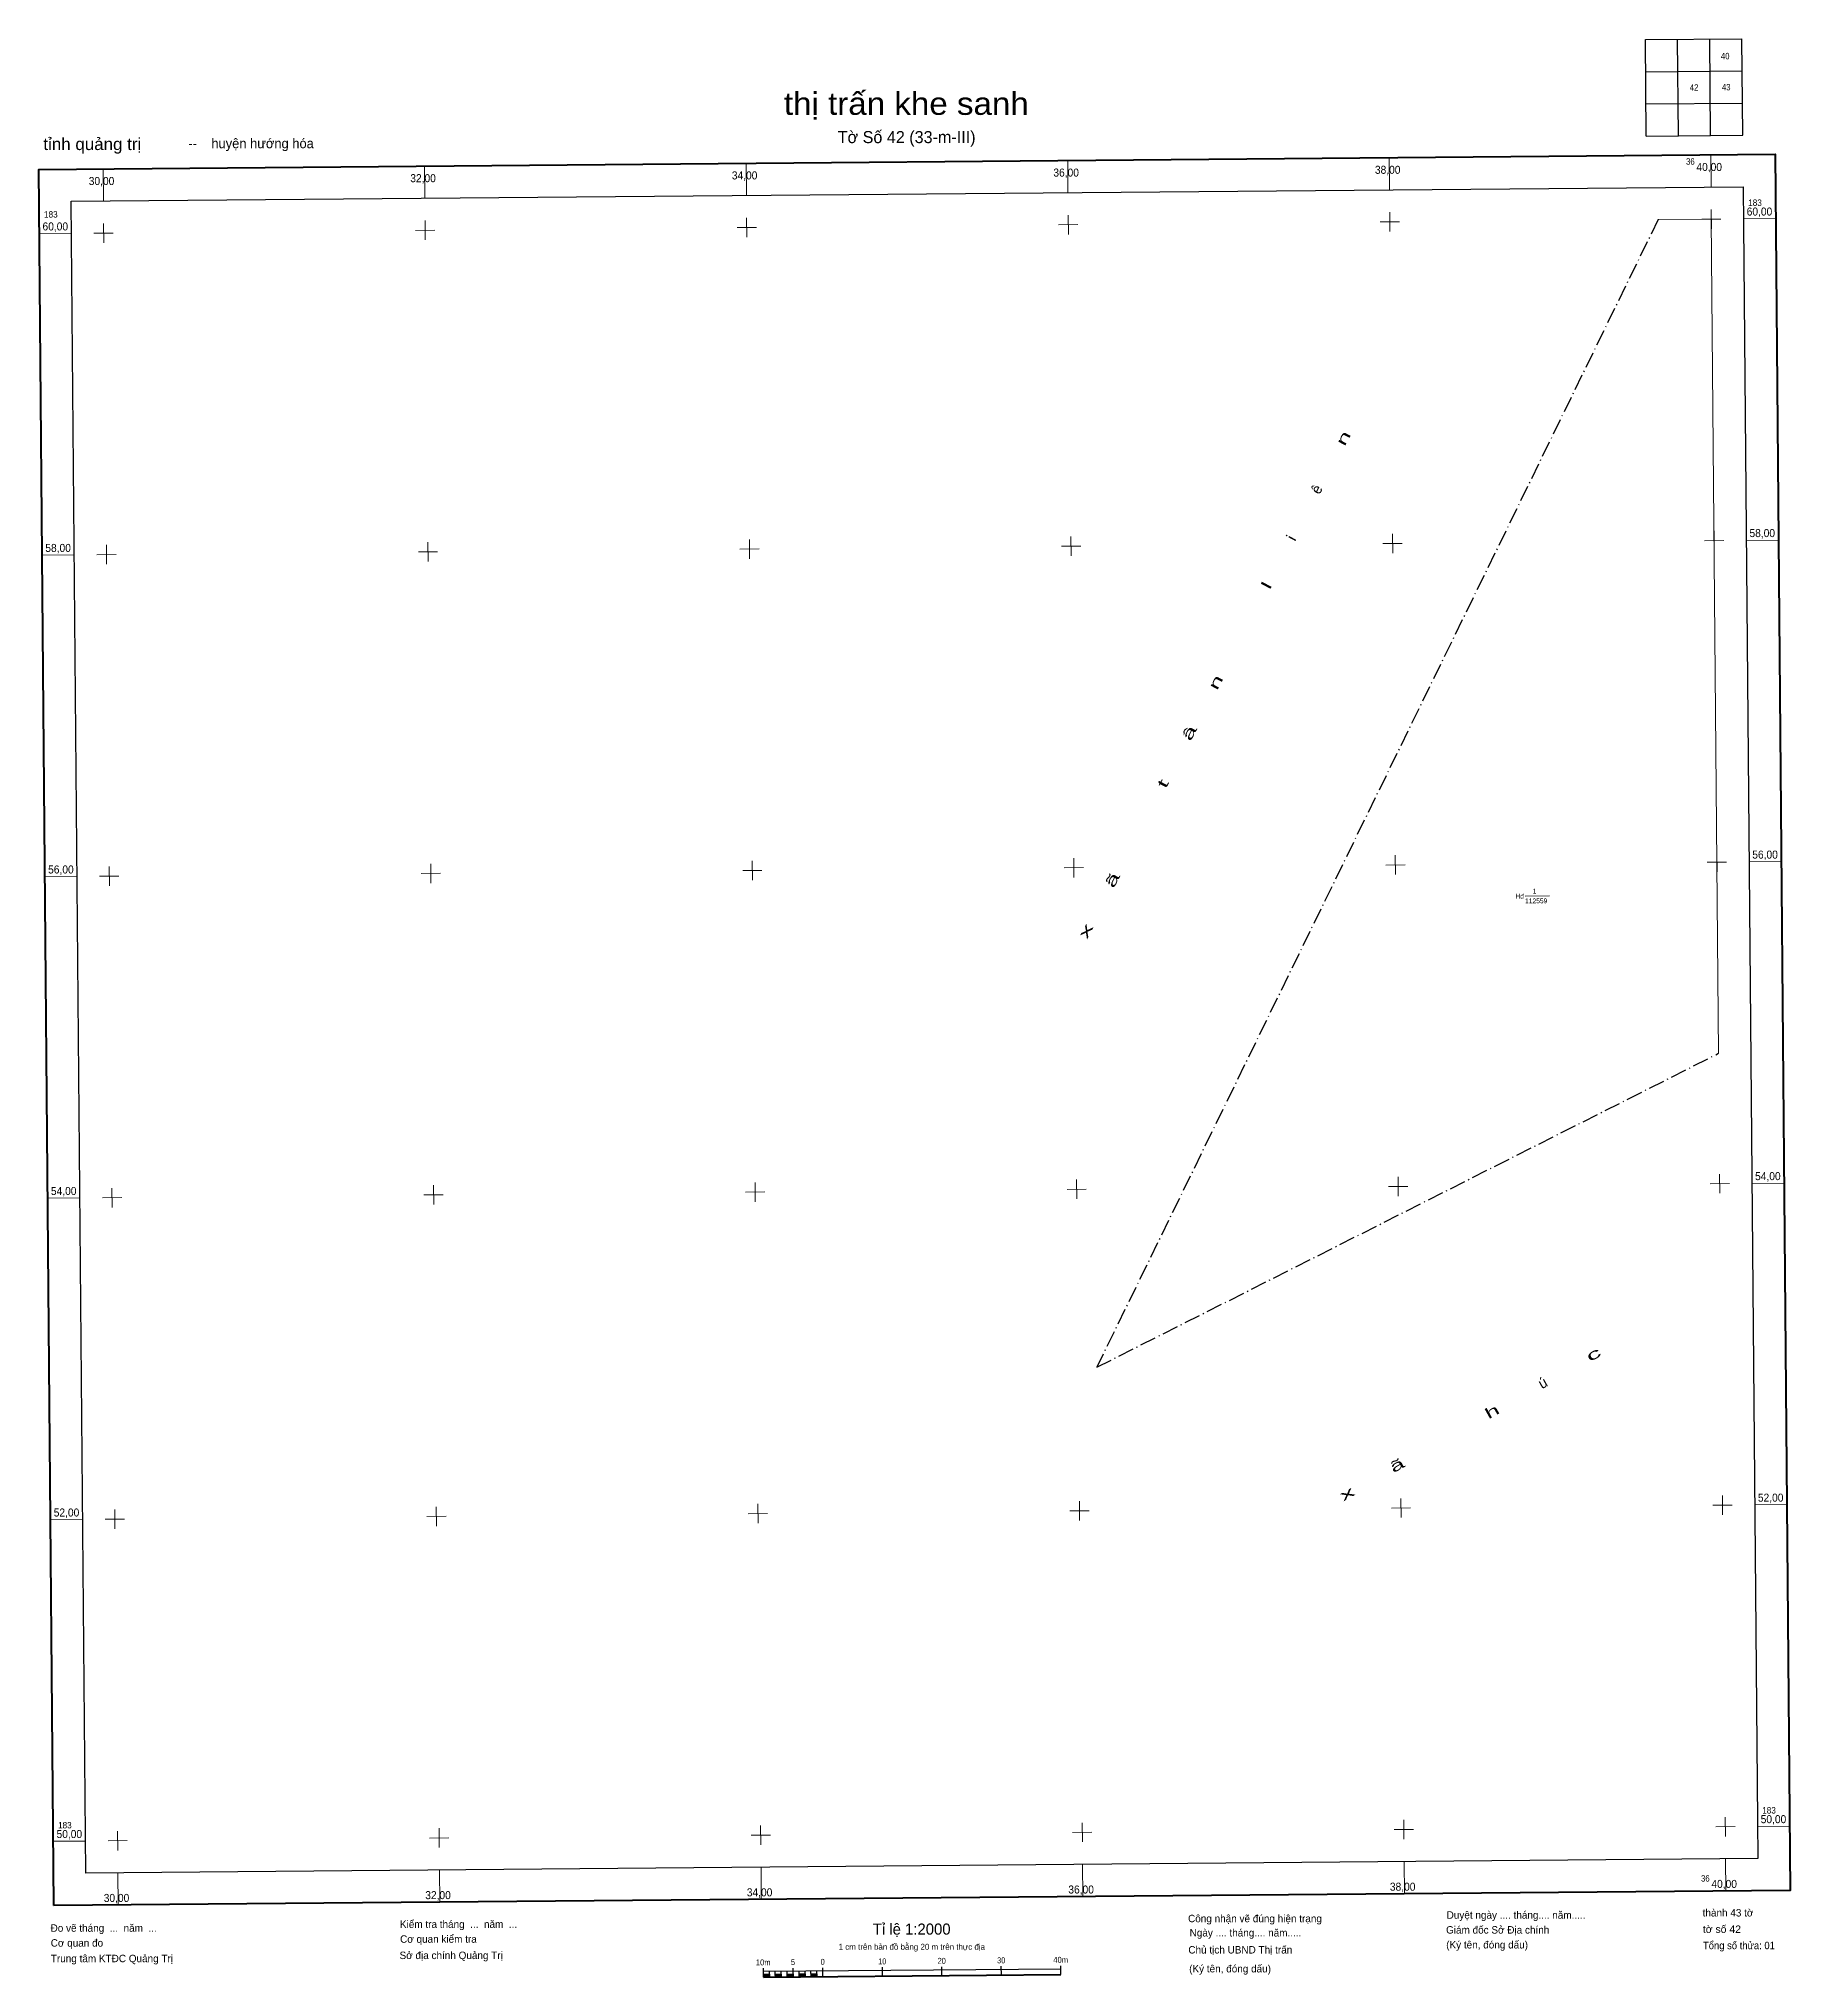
# Model space of a CAD drawing. Header units: metres. Extents: x 549555 to 550644, y 1834399 to 1835604.
import ezdxf
from ezdxf.enums import TextEntityAlignment as Align

# ---------------------------------------------------------------- set-up
doc = ezdxf.new("R2010")
doc.units = ezdxf.units.M
doc.header["$LTSCALE"] = 2
doc.linetypes.add('DOT_DASHED', pattern=[7.7, 5, -1.2, 0.3, -1.2])
for name, color, linetype, lineweight in [('10', 7, 'DOT_DASHED', 25), ('13', 7, 'Continuous', 13), ('62', 7, 'Continuous', 13)]:
    doc.layers.add(name, color=color, linetype=linetype, lineweight=lineweight)

msp = doc.modelspace()

# ---------------------------------------------------------------- hatches: boundary and pattern name
at = {"layer": '62'}
for points in [[(550005.25, 1834398.55), (550005.24, 1834400.4), (550008.94, 1834400.43), (550008.95, 1834398.58)], [(550012.65, 1834398.62), (550012.63, 1834400.47), (550016.33, 1834400.5), (550016.35, 1834398.65)], [(550020.05, 1834398.68), (550020.03, 1834400.53), (550023.73, 1834400.56), (550023.75, 1834398.71)], [(550027.45, 1834398.75), (550027.43, 1834400.6), (550031.13, 1834400.63), (550031.14, 1834398.78)], [(550034.84, 1834398.81), (550034.83, 1834400.66), (550038.53, 1834400.69), (550038.54, 1834398.84)]]:
    msp.add_hatch(color=256, dxfattribs=at).paths.add_polyline_path(points)

# ---------------------------------------------------------------- linework, layer by layer
at = {"layer": '10'}
msp.add_lwpolyline([(550561.57, 1835491.54), (550212.48, 1834777.82), (550599.18, 1834973.07)], dxfattribs=at)
at = {"layer": '10', "linetype": 'Continuous', "lineweight": 13}
msp.add_lwpolyline([(550561.57, 1835491.54), (550594.65, 1835491.82), (550599.18, 1834973.07)], dxfattribs=at)
at = {"layer": '13'}
msp.add_line((550478.8, 1835070.87), (550494.1, 1835071), dxfattribs=at)
at = {"layer": '62', "lineweight": 25}
for p, q in [((550553.69, 1835603.44), (550613.67, 1835603.96)), ((550554.21, 1835543.46), (550553.69, 1835603.44)), ((550574.2, 1835543.63), (550573.68, 1835603.61)), ((550594.2, 1835543.81), (550593.67, 1835603.79)), ((550553.86, 1835583.45), (550613.84, 1835583.97)), ((550554.04, 1835563.45), (550614.02, 1835563.98)), ((550116.22, 1834399.52), (550116.17, 1834405.07)), ((550153.21, 1834399.84), (550153.16, 1834405.39)), ((550190.19, 1834400.16), (550190.15, 1834405.71)), ((550005.25, 1834398.55), (550005.21, 1834404.1)), ((550005.22, 1834402.25), (550190.16, 1834403.86)), ((550005.25, 1834398.55), (550005.22, 1834402.25)), ((550008.95, 1834398.58), (550008.92, 1834402.28)), ((550012.65, 1834398.62), (550012.62, 1834402.32)), ((550016.35, 1834398.65), (550016.32, 1834402.35)), ((550020.05, 1834398.68), (550020.02, 1834402.38)), ((550023.75, 1834398.71), (550023.7, 1834404.26)), ((550023.75, 1834398.71), (550023.72, 1834402.41)), ((550027.45, 1834398.75), (550027.41, 1834402.44)), ((550031.14, 1834398.78), (550031.11, 1834402.48)), ((550034.84, 1834398.81), (550034.81, 1834402.51)), ((550038.54, 1834398.84), (550038.51, 1834402.54)), ((550042.24, 1834398.87), (550042.19, 1834404.42)), ((550079.23, 1834399.2), (550079.18, 1834404.75))]:
    msp.add_line(p, q, dxfattribs=at)
at = {"layer": '62'}
for p, q in [((549994.67, 1835506.58), (549994.5, 1835526.58)), ((550194.61, 1835508.33), (550194.43, 1835528.32)), ((550394.54, 1835510.07), (550394.37, 1835530.07)), ((550594.48, 1835511.82), (550594.3, 1835531.81)), ((549594.8, 1835503.1), (549594.63, 1835523.09)), ((549794.74, 1835504.84), (549794.56, 1835524.83)), ((549794.96, 1835478.85), (549794.86, 1835490.85)), ((549994.9, 1835480.59), (549994.79, 1835492.59)), ((550194.83, 1835482.34), (550194.73, 1835494.33)), ((550388.72, 1835490.03), (550400.71, 1835490.13)), ((550394.77, 1835484.08), (550394.66, 1835496.08)), ((550588.65, 1835491.77), (550600.65, 1835491.88)), ((550594.7, 1835485.83), (550594.6, 1835497.82)), ((550614.64, 1835492), (550634.64, 1835492.17)), ((549554.99, 1835482.75), (549574.98, 1835482.93)), ((549588.98, 1835483.05), (549600.97, 1835483.16)), ((549595.03, 1835477.1), (549594.92, 1835489.1)), ((549788.91, 1835484.79), (549800.91, 1835484.9)), ((549988.85, 1835486.54), (550000.84, 1835486.64)), ((550188.78, 1835488.28), (550200.78, 1835488.39)), ((550596.45, 1835285.89), (550596.34, 1835297.89)), ((549596.77, 1835277.17), (549596.67, 1835289.17)), ((549790.66, 1835284.86), (549802.65, 1835284.96)), ((549796.71, 1835278.91), (549796.6, 1835290.91)), ((549990.59, 1835286.6), (550002.59, 1835286.71)), ((549996.64, 1835280.66), (549996.54, 1835292.65)), ((550190.53, 1835288.35), (550202.52, 1835288.45)), ((550196.58, 1835282.4), (550196.47, 1835294.4)), ((550390.46, 1835290.09), (550402.46, 1835290.2)), ((550396.51, 1835284.15), (550396.41, 1835296.14)), ((550590.4, 1835291.84), (550602.39, 1835291.94)), ((550616.39, 1835292.06), (550636.38, 1835292.24)), ((549556.73, 1835282.82), (549576.73, 1835282.99)), ((549590.72, 1835283.12), (549602.72, 1835283.22)), ((549998.38, 1835080.72), (549998.28, 1835092.72)), ((550198.32, 1835082.47), (550198.22, 1835094.46)), ((550398.26, 1835084.21), (550398.15, 1835096.21)), ((550598.19, 1835085.95), (550598.09, 1835097.95)), ((550618.13, 1835092.13), (550638.13, 1835092.3)), ((549558.48, 1835082.88), (549578.47, 1835083.06)), ((549592.46, 1835083.18), (549604.46, 1835083.29)), ((549598.52, 1835077.24), (549598.41, 1835089.23)), ((549792.4, 1835084.92), (549804.4, 1835085.03)), ((549798.45, 1835078.98), (549798.35, 1835090.98)), ((549992.33, 1835086.67), (550004.33, 1835086.77)), ((550192.27, 1835088.41), (550204.27, 1835088.52)), ((550392.21, 1835090.16), (550404.2, 1835090.26)), ((550592.14, 1835091.9), (550604.14, 1835092)), ((549600.26, 1834877.3), (549600.15, 1834889.3)), ((549800.19, 1834879.04), (549800.09, 1834891.04)), ((550000.13, 1834880.79), (550000.02, 1834892.78)), ((550194.01, 1834888.48), (550206.01, 1834888.58)), ((550200.06, 1834882.53), (550199.96, 1834894.53)), ((550393.95, 1834890.22), (550405.94, 1834890.33)), ((550400, 1834884.28), (550399.89, 1834896.27)), ((550593.88, 1834891.96), (550605.88, 1834892.07)), ((550599.93, 1834886.02), (550599.83, 1834898.01)), ((550619.88, 1834892.19), (550639.87, 1834892.37)), ((549560.22, 1834882.95), (549580.21, 1834883.12)), ((549594.21, 1834883.25), (549606.2, 1834883.35)), ((549794.14, 1834884.99), (549806.14, 1834885.09)), ((549994.08, 1834886.73), (550006.07, 1834886.84)), ((550201.81, 1834682.6), (550201.7, 1834694.59)), ((550401.74, 1834684.34), (550401.64, 1834696.34)), ((550601.68, 1834686.08), (550601.57, 1834698.08)), ((549561.96, 1834683.02), (549581.96, 1834683.19)), ((549595.95, 1834683.31), (549607.95, 1834683.42)), ((549602, 1834677.37), (549601.9, 1834689.36)), ((549795.89, 1834685.06), (549807.88, 1834685.16)), ((549801.94, 1834679.11), (549801.83, 1834691.11)), ((549995.82, 1834686.8), (550007.82, 1834686.9)), ((550001.87, 1834680.85), (550001.77, 1834692.85)), ((550195.76, 1834688.54), (550207.75, 1834688.65)), ((550395.69, 1834690.29), (550407.69, 1834690.39)), ((550595.63, 1834692.03), (550607.62, 1834692.13)), ((550621.62, 1834692.26), (550641.61, 1834692.43)), ((549603.75, 1834477.43), (549603.64, 1834489.43)), ((549803.68, 1834479.17), (549803.58, 1834491.17)), ((550003.62, 1834480.92), (550003.51, 1834492.91)), ((550203.55, 1834482.66), (550203.45, 1834494.66)), ((550397.44, 1834490.35), (550409.43, 1834490.45)), ((550403.49, 1834484.4), (550403.38, 1834496.4)), ((550597.37, 1834492.09), (550609.37, 1834492.2)), ((550603.42, 1834486.15), (550603.32, 1834498.14)), ((550623.36, 1834492.32), (550643.36, 1834492.49)), ((549563.71, 1834483.08), (549583.7, 1834483.25)), ((549597.7, 1834483.38), (549609.69, 1834483.48)), ((549797.63, 1834485.12), (549809.63, 1834485.22)), ((549997.57, 1834486.86), (550009.56, 1834486.97)), ((550197.5, 1834488.61), (550209.5, 1834488.71)), ((550003.91, 1834446.93), (550003.74, 1834466.92)), ((550203.85, 1834448.67), (550203.67, 1834468.67)), ((550403.78, 1834450.42), (550403.61, 1834470.41)), ((550603.72, 1834452.16), (550603.54, 1834472.15)), ((549604.04, 1834443.44), (549603.87, 1834463.44)), ((549803.98, 1834445.19), (549803.8, 1834465.18))]:
    msp.add_line(p, q, dxfattribs=at)
at = {"layer": '62', "lineweight": 40}
msp.add_line((550005.25, 1834398.55), (550190.19, 1834400.16), dxfattribs=at)
at = {"layer": '62', "lineweight": 25}
msp.add_lwpolyline([(550554.21, 1835543.46), (550614.19, 1835543.98), (550613.67, 1835603.96)], dxfattribs=at)
at = {"layer": '62', "lineweight": 40}
msp.add_lwpolyline([(549564.06, 1834443.09), (549554.64, 1835522.74), (550634.29, 1835532.16), (550643.71, 1834452.51)], close=True, dxfattribs=at)
at = {"layer": '62', "lineweight": 25}
for points in [[(549583.87, 1834463.26), (549574.81, 1835502.92), (550614.47, 1835511.99), (550623.54, 1834472.33)], [(550005.25, 1834398.55), (550005.24, 1834400.4), (550008.94, 1834400.43), (550008.95, 1834398.58)], [(550012.65, 1834398.62), (550012.63, 1834400.47), (550016.33, 1834400.5), (550016.35, 1834398.65)], [(550020.05, 1834398.68), (550020.03, 1834400.53), (550023.73, 1834400.56), (550023.75, 1834398.71)], [(550027.45, 1834398.75), (550027.43, 1834400.6), (550031.13, 1834400.63), (550031.14, 1834398.78)], [(550034.84, 1834398.81), (550034.83, 1834400.66), (550038.53, 1834400.69), (550038.54, 1834398.84)]]:
    msp.add_lwpolyline(points, close=True, dxfattribs=at)

# ---------------------------------------------------------------- texts
at = {"layer": '10'}
for s, rotation, width, p in [('n', 61.893, 1.85, (550368.703, 1835354.034)), ('i', 61.893, 1.15, (550336.269, 1835292.034)), ('l', 61.893, 1.8, (550320.853, 1835262.534)), ('n', 61.893, 1.85, (550289.353, 1835202.284)), ('â', 61.893, 1.9, (550272.889, 1835170.789)), ('t', 61.893, 1.95, (550256.408, 1835139.279)), ('ã', 61.893, 1.9, (550225.069, 1835079.329)), ('x', 61.893, 2.1, (550208.506, 1835047.694)), ('c', 28.978, 2.05, (550522.935, 1834783.153)), ('h', 28.978, 1.8, (550459.875, 1834747.5)), ('ã', 28.978, 1.85, (550400.805, 1834714.113)), ('x', 28.978, 2.05, (550369.725, 1834696.542))]:
    msp.add_text(s, height=6.5, rotation=rotation, dxfattribs=dict(at, width=width)).set_placement(p, align=Align.CENTER)
for s, rotation, p in [('ê', 61.893, (550352.108, 1835322.284)), ('ú', 28.978, (550491.37, 1834765.305))]:
    msp.add_text(s, height=6.5, rotation=rotation, dxfattribs=at).set_placement(p, align=Align.CENTER)
at = {"layer": '13'}
for s, p in [('Hđ', (550472.82, 1835069.31)), ('112559', (550478.84, 1835066.37))]:
    msp.add_text(s, height=3, dxfattribs=at).set_placement(p)
at = {"layer": '13', "width": 0.85}
msp.add_text('1', height=3, dxfattribs=at).set_placement((550483.59, 1835072.41))
at = {"layer": '62'}
for s, height, width, p in [('40', 4, 0.9, (550603.275, 1835591.19)), ('42', 4, 0.9, (550583.93, 1835571.69)), ('43', 4, 0.9, (550603.915, 1835571.86)), ('thị trấn khe sanh', 14, 1.1, (550094.085, 1835556.65)), ('10m', 3.7, 0.95, (550005.13, 1834405.91)), ('5', 3.7, 0.85, (550023.62, 1834406.1)), ('0', 3.7, 0.85, (550042.125, 1834406.26)), ('10', 3.7, 0.9, (550079.13, 1834406.57)), ('20', 3.7, 0.9, (550116.105, 1834406.89)), ('30', 3.7, 0.9, (550153.095, 1834407.22)), ('40m', 3.7, 0.95, (550190.07, 1834407.52))]:
    msp.add_text(s, height=height, dxfattribs=dict(at, width=width)).set_placement(p, align=Align.CENTER)
for s, height, width, p in [('tỉnh quảng trị ', 7.5, 1.05, (549557.5, 1835534.76)), ('40,00', 5, 0.95, (550585.39, 1835521.74)), ('30,00', 5, 0.95, (549585.72, 1835513.01)), ('32,00', 5, 0.95, (549785.65, 1835514.76)), ('34,00', 5, 0.95, (549985.59, 1835516.5)), ('36,00', 5, 0.95, (550185.52, 1835518.25)), ('38,00', 5, 0.95, (550385.46, 1835519.99)), ('183', 4, 0.95, (550617.57, 1835500.02)), ('183', 4, 0.95, (549557.9, 1835492.78)), ('60,00', 5, 0.95, (550616.63, 1835494.02)), ('60,00', 5, 0.95, (549556.97, 1835484.77)), ('58,00', 5, 0.95, (550618.37, 1835294.08)), ('58,00', 5, 0.95, (549558.71, 1835284.84)), ('56,00', 5, 0.95, (550620.11, 1835094.14)), ('56,00', 5, 0.95, (549560.46, 1835084.9)), ('54,00', 5, 0.95, (550621.86, 1834894.21)), ('54,00', 5, 0.95, (549562.2, 1834884.97)), ('52,00', 5, 0.95, (550623.6, 1834694.27)), ('52,00', 5, 0.95, (549563.94, 1834685.03)), ('183', 4, 0.95, (550626.29, 1834500.34)), ('50,00', 5, 0.95, (549565.69, 1834485.1)), ('183', 4, 0.95, (549566.64, 1834491.1)), ('50,00', 5, 0.95, (550625.34, 1834494.34)), ('34,00', 5, 0.95, (549994.9, 1834448.85)), ('36,00', 5, 0.95, (550194.83, 1834450.59)), ('38,00', 5, 0.95, (550394.77, 1834452.34)), ('40,00', 5, 0.95, (550594.7, 1834454.08)), ('30,00', 5, 0.95, (549595.03, 1834445.36)), ('32,00', 5, 0.95, (549794.96, 1834447.11)), ('tờ số 42', 4.62, 1.05, (550589.36, 1834426.12)), ('Tổng số thửa: 01', 4.62, 0.95, (550589.45, 1834415.98))]:
    msp.add_text(s, height=height, dxfattribs=dict(at, width=width)).set_placement(p)
for s, height, p in [('   --    huyện hướng hóa', 6, (549641, 1835535.9)), ('thành 43 tờ', 4.625, (550589.27, 1834436.33)), ('Đo vẽ tháng  ...  năm  ...', 4.625, (549561.99, 1834426.83)), ('Kiểm tra tháng  ...  năm  ...', 4.625, (549779.23, 1834429.22)), ('Công nhận vẽ đúng hiện trạng', 4.625, (550269.29, 1834432.76)), ('Giám đốc Sở Địa chính', 4.625, (550429.71, 1834425.69)), ('Duyệt ngày .... tháng.... năm.....', 4.625, (550430.07, 1834434.94)), ('Cơ quan đo', 4.625, (549562.07, 1834417.58)), ('Cơ quan kiểm tra', 4.625, (549779.31, 1834419.98)), ('Chủ tịch UBND Thị trấn', 4.625, (550269.46, 1834413.3)), ('Ngày .... tháng.... năm.....', 4.625, (550270.26, 1834423.89)), ('(Ký tên, đóng dấu) ', 4.625, (550429.79, 1834416.44)), ('Trung tâm KTĐC Quảng Trị', 4.625, (549562.15, 1834407.9)), ('Sở địa chính Quảng Trị', 4.625, (549778.99, 1834409.84)), ('(Ký tên, đóng dấu) ', 4.625, (550269.97, 1834401.54))]:
    msp.add_text(s, height=height, dxfattribs=at).set_placement(p)
for s, height, p in [('Tờ Số 42 (33-m-III)', 7.5, (550094.29, 1835539.07)), ('Tỉ lệ 1:2000', 6.92, (550097.435, 1834425.03)), ('1 cm trên bản đồ bằng 20 m trên thực địa', 3.7, (550097.52, 1834415.62))]:
    msp.add_text(s, height=height, dxfattribs=at).set_placement(p, align=Align.CENTER)
at = {"layer": '62', "width": 0.9}
for p in [(550584.29, 1835525.68), (550593.6, 1834458.02)]:
    msp.add_text('36', height=4, dxfattribs=at).set_placement(p, align=Align.RIGHT)

doc.saveas('drawing.dxf')
